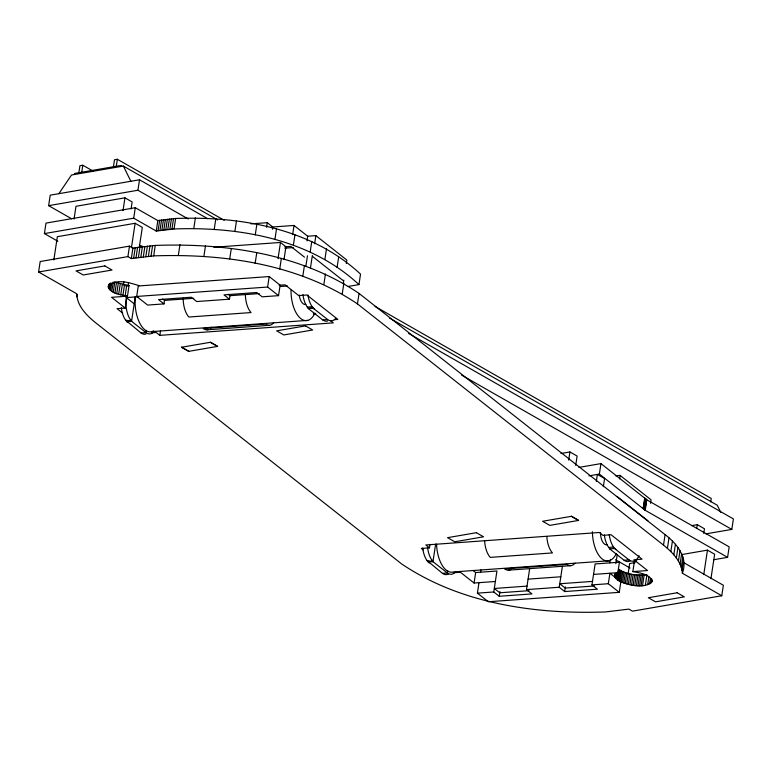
<?xml version="1.0" encoding="UTF-8"?>
<svg xmlns="http://www.w3.org/2000/svg" width="772" height="772" viewBox="0 0 772 772"><rect width="100%" height="100%" fill="white"/><g stroke="black" fill="none" stroke-linecap="round" stroke-linejoin="round"><path stroke-width="1.16" d="M616.953 572.959L616.075 578.778C613.566 576.838 615.072 573.307 617.861 572.67L619.443 562.19L595.125 563.946L591.96 584.896L597.432 589.2L564.699 591.564L559.227 587.251L526.494 589.605L529.669 568.655M721.781 595.752L632.48 611.154L628.91 609.108L605.441 611.955C535.44 614.435 460.797 603.801 401.652 563.946L95.612 322.744C86.647 315.487 77.161 306.05 76.727 293.775L38.6 271.995L40.183 261.525L129.484 246.123L132.919 248.092L155.259 245.419C225.27 242.939 299.903 253.563 359.048 293.418L665.088 534.62C676.735 543.43 688.383 557.664 682.38 573.249L721.781 595.752L723.364 585.273L683.963 562.778M57.852 241.26L44.409 233.588L45.992 223.108L135.293 207.716L157.835 220.589L175.64 218.486C240.594 216.073 311.357 228.338 360.534 274.118L358.951 284.598L348.326 286.431M71.68 218.814L48.636 205.651L50.219 195.171L139.51 179.78L207.6 218.659M53.837 259.971L57.36 236.695L135.129 223.282L142.318 227.393L139.317 247.175M74.382 174.511L74.546 173.468L120.635 165.517L122.15 166.385M78.86 172.716L79.921 165.739L82.797 165.237L93.277 171.22M74.044 219.084L75.984 206.278L124.948 197.835L132.137 201.936L131.076 208.922M81.745 172.224L82.797 165.237M76.968 296.805L77.316 294.47M113.426 166.762L114.488 159.775L117.363 159.283L224.208 220.29M116.311 166.26L117.363 159.283M120.471 166.569L120.635 165.517M114.922 292.926L116.504 282.446L129.04 285.688L127.457 296.168C121.088 294.682 107.144 293.649 108.572 284.366M108.273 287.29L108.62 284.964M108.456 287.908L108.987 284.414M108.784 288.535L109.489 283.874M109.248 289.162L110.126 283.343M109.846 289.799L110.907 282.813M110.589 290.436L111.641 283.449M123.018 210.64L124.948 197.835M111.834 291.305L113.243 281.992M113.281 292.144L114.864 281.664M116.726 293.649L118.309 283.17M118.666 294.306L120.258 283.835M120.741 294.894L122.323 284.424M123.327 285.138L123.858 281.645M682.38 573.249C681.483 561.321 672.296 552.212 663.505 545.1L357.465 303.898C298.32 264.043 223.677 253.409 153.676 255.889L131.337 258.562L127.901 256.603L129.484 246.123M358.951 284.598C309.775 238.818 239.011 226.553 174.057 228.966L156.253 231.06L133.71 218.186L135.293 207.716M188.204 218.968L137.927 190.25L139.51 179.78M122.902 295.406L124.495 284.936M131.433 247.725L135.129 223.282M125.151 295.83L126.733 285.36M131.337 258.562L132.919 248.092M128.065 285.949L128.586 282.455M122.671 313.104L117.045 308.665L125.228 308.076L126.811 297.596L124.987 296.168M133.653 258.186L135.235 247.706M136.007 257.829L137.59 247.349M138.4 257.481L139.983 247.011M140.832 257.163L142.415 246.683M135.274 296.844L131.568 321.287L145.976 332.635A19.358 9.631 85.9 0 0 154.188 331.352M162.699 298.967L164.513 300.404L163.992 303.898L147.626 305.075L136.692 296.458L138.275 285.987L269.206 276.559L280.13 285.177L278.547 295.647L262.181 296.834L256.719 292.52L223.986 294.875L229.448 299.189L229.979 295.695L228.155 294.257M143.312 256.864L144.895 246.384M145.831 256.584L147.413 246.104M148.398 256.323L149.98 245.853M151.013 256.101L152.595 245.621M156.253 231.06L157.835 220.589M153.676 255.889L155.259 245.419M158.096 230.76L159.679 220.29M159.968 230.481L161.551 220.001M146.333 330.31L145.976 332.635L141.064 332.993L125.585 320.139A18.837 9.37 85.9 0 1 121.281 307.642M161.879 230.21L163.461 219.74M163.818 229.959L165.401 219.48M165.797 229.728L167.379 219.248M167.804 229.506L169.396 219.036M169.859 229.313L171.442 218.833M171.934 229.13L173.526 218.65M174.057 228.966L175.64 218.486M330.59 320.718L333.321 322.87L159.843 335.357L160.547 330.696M178.38 255.117L179.963 244.647M193.82 228.348L195.403 217.878M203.914 256.198L205.506 245.718M214.249 229.207L215.832 218.727M229.699 258.977L231.291 248.497M234.881 231.436L236.464 220.956M255.252 234.91L256.835 224.44M255.165 263.329L256.748 252.849M266.581 227.335L267.286 222.683L250.919 223.861M272.391 229.313L272.748 226.987L267.286 222.683M278.547 295.647L267.623 287.039L269.206 276.559M274.9 239.542L276.482 229.062M278.017 258.755L280.477 242.456L213.815 247.252M279.725 269.11L281.317 258.63M284.009 259.566L285.939 246.76L280.477 242.456M292.617 234.765L294.026 225.453L271.676 227.065M293.37 245.206L294.952 234.736M306.976 240.883L307.681 236.222L294.026 225.453M302.817 276.193L304.4 265.722M305.866 266.243L307.459 255.764M310.199 251.807L311.782 241.327M310.431 268.222L312.361 255.416M314.638 243.788L315.864 235.634L307.681 236.222M327.608 321.017A19.358 9.631 85.9 0 1 322.725 319.917L308.327 308.568L306.233 305.442A18.837 9.37 85.9 0 1 302.942 294.566M324.925 259.228L326.508 248.758M323.854 284.443L325.437 273.973M337.094 267.363L338.676 256.893M343.26 283.671L343.791 280.178M346.31 263.532L346.84 260.048L315.864 235.634M342.257 293.727L343.849 283.247M357.465 303.898L359.048 293.418M423.133 549.915L421.261 548.438L429.444 547.84L429.975 544.356M455.586 571.714A19.358 9.631 85.9 0 1 447.374 572.998L432.967 561.649L435.62 544.192M447.731 570.672L447.374 572.998L442.472 573.355L426.984 560.511A18.837 9.37 85.9 0 1 422.68 548.004M495.354 581.49L474.076 583.024L475.658 572.544L472.927 570.392M619.26 592.336L608.326 583.719L609.909 573.239L620.842 581.856L619.26 592.336L488.329 601.755L477.405 593.147L478.987 582.667M480.57 572.187L480.917 569.861M526.494 589.605L531.966 593.919L499.233 596.274L493.771 591.97L496.936 571.01L475.658 572.544M499.233 596.274L499.938 591.613M568.703 460.102L569.939 451.948L560.974 453.492M575.709 465.371L577.118 456.059L569.939 451.948M559.227 587.251L562.402 566.301M564.699 591.564L565.403 586.903M596.341 481.41L597.393 474.423L604.582 478.524L603.347 486.678M600.954 463.605L646.782 499.812L729.173 546.865L727.591 557.345L645.199 510.292L599.361 474.076L600.954 463.605L578.894 467.407M619.559 478.901L620.09 475.407L615.409 475.745M630.184 560.877A19.358 9.631 85.9 0 1 624.133 560.279L609.735 548.931L607.632 545.804A18.837 9.37 85.9 0 1 604.341 534.928M609.861 562.884L610.391 559.391M615.853 563.695L617.262 554.383M614.724 576.182L615.081 573.857M614.908 577.022L615.429 573.528M615.352 577.89L616.056 573.239M617.928 580.293L619.511 569.823L618.652 569.196L617.06 579.676L618.903 580.911L620.485 570.431L619.511 569.823M620.485 570.431L621.576 571.019L619.984 581.49C629.286 585.137 644.909 589.663 652.157 581.104C649.387 573.808 639.583 572.959 632.847 571.589L634.439 561.119L636.697 560.954M621.171 582.059L622.753 571.579L621.576 571.019M622.444 582.59L624.027 572.12L622.753 571.579M623.795 583.101L625.388 572.621L624.027 572.12M625.233 583.574L626.816 573.094L625.388 572.621M628.099 574.011L629.682 563.541L635.231 562.585M626.739 584.008L628.321 573.528L626.816 573.094M628.302 584.404L629.884 573.924L628.321 573.528M629.904 584.751L631.486 574.281L629.884 573.924M631.525 585.051L633.108 574.58L631.486 574.281M643.134 508.574L644.716 498.094M643.365 508.767L644.958 498.287M643.607 508.951L645.189 498.48M643.838 509.144L645.421 498.673M644.07 509.337L645.653 498.857M644.302 509.53L645.884 499.05M633.146 585.301L634.729 574.822L646.917 574.87L645.334 585.34M644.524 509.713L646.106 499.243M644.755 509.906L646.338 499.436M644.977 510.099L646.56 499.619M645.199 510.292L646.782 499.812M634.777 585.494L636.36 575.024M636.389 585.639L637.971 575.169M637.981 585.736L639.563 575.256M650.526 503.305L651.057 499.812L620.09 475.407M639.544 585.765L641.127 575.294M641.069 585.745L642.651 575.275M642.536 585.668L644.128 575.198M647.679 584.809L648.914 576.665M649.551 584.095L650.439 578.276M650.941 583.227L651.645 578.566M651.819 582.213L652.166 579.888M663.505 545.1L665.088 534.62M667.413 548.352L668.996 537.872M670.849 551.584L672.431 541.104M673.831 554.798L675.413 544.318M676.349 557.973L677.941 547.502M678.434 561.119L680.016 550.648M680.064 564.226L681.657 553.756M681.271 567.285L682.853 556.815M682.033 570.296L683.625 559.825M696.759 528.164L697.28 524.68L691.683 525.645M703.765 533.433L704.469 528.781L697.28 524.68M710.722 501.925L711.253 498.432L375.028 306.426M703.765 574.571L707.461 550.127L681.396 554.624M710.944 578.672L714.65 554.228L707.461 550.127M705.965 533.857L731.817 529.409L733.4 518.929L408.697 333.504M108.225 286.692C114.835 277.775 130.188 282.909 139.114 285.65M58.865 193.685L71.506 175.012L123.356 166.067L217.617 219.904M48.636 205.651L137.927 190.25M44.409 233.588L133.71 218.186M38.6 271.995L127.901 256.603M181.613 347.246L210.418 342.276L217.598 346.377L188.793 351.347L181.613 347.246L188.793 351.347M588.92 475.88L599.361 474.076M571.425 516.314L542.61 521.274L549.799 525.385L578.604 520.415L571.425 516.304L578.604 520.415M713.492 559.768L727.591 557.345M307.275 307.102L312.158 306.716L314.436 309.157M608.674 547.464L613.557 547.078L615.834 549.519M139.192 246.963L142.762 246.712M284.945 246.837L290.851 246.413L304.515 257.173M284.82 248.188L293.235 247.58M125.633 285.939L129.04 285.688M127.457 296.168L111.564 297.307L125.228 308.076M279.136 285.244L285.042 284.82L298.706 295.589L306.889 295L337.856 319.405L334.353 319.656M136.692 296.458L267.623 287.039M126.656 321.635L131.568 321.287L130.497 319.791A18.837 9.37 85.9 0 1 126.299 297.587L138.236 296.728M280.381 286.499L287.541 285.987M164.513 300.404L193.743 298.301M229.979 295.695L259.209 293.592M229.448 299.189L196.715 301.543L191.253 297.23L158.521 299.594L163.992 303.898M131.568 321.287L125.585 320.139L126.695 321.509L131.597 321.152L130.497 319.791M308.356 308.424L313.258 308.076M308.327 308.568L313.239 308.211L327.637 319.56A19.358 9.631 85.9 0 0 335.849 318.276M313.364 313.943L315.758 313.77M151.91 331.603L307.796 320.38M322.725 319.917L327.637 319.56M151.515 332.819L156.195 332.481L159.843 335.357M206.925 329.808L269.119 325.33M432.967 561.649L426.984 560.511L428.093 561.871L432.967 561.649L431.895 560.154A18.837 9.37 85.9 0 1 427.591 547.657M609.735 548.931L614.666 548.438M609.195 560.752L453.309 571.965A27.02 13.442 85.9 0 1 436.556 544.125M624.133 560.279L629.035 559.922A19.358 9.631 85.9 0 0 639.042 555.676M453.396 572.756L460.411 572.255L474.076 583.024M635.057 559.681L642.072 559.179L611.106 534.764L602.922 535.353L599.284 532.487L425.797 544.974L429.444 547.84M508.333 570.17L570.518 565.693M528.087 579.135L560.819 576.781M593.543 574.416L617.861 572.67M632.847 571.589L647.554 570.537L633.889 559.768M527.025 586.112L494.292 588.476L499.764 592.78L528.984 590.677M592.491 581.403L559.758 583.757L565.22 588.071L594.45 585.967M477.405 593.147L493.771 591.97M591.96 584.896L608.326 583.719M633.108 574.58L634.729 574.822M139.414 245.322L142.299 246.2M389.397 317.996L717.236 505.216L720.749 512.309M461.579 375.086L731.817 529.409M615.593 559.768L630.039 568.018M210.418 342.276L217.598 346.377M312.699 256.584L343.665 280.998M616.915 496.357L647.882 520.762M614.637 548.574L629.035 559.922M126.299 297.587L134.212 303.83M428.093 561.871L429.261 562.942M126.695 321.509L127.862 322.58M431.895 560.154L432.995 561.514M123.356 166.067L130.873 181.266M613.557 547.078A18.837 9.37 85.9 0 1 609.253 534.571M448.522 573.953A19.358 9.631 85.9 0 1 442.472 573.355M546.846 536.588A18.837 9.37 85.9 0 0 551.372 551.555L552.472 552.916L490.278 557.384L489.178 556.033A18.837 9.37 85.9 0 1 484.652 541.066M575.063 563.116A19.358 9.631 85.9 0 1 566.851 564.4L504.656 568.877A19.358 9.631 85.9 0 0 510.717 569.475M512.869 567.594A19.358 9.631 85.9 0 1 511.826 568.674M616.307 553.534A27.02 13.442 85.9 0 1 601.446 558.339A27.02 13.442 85.9 0 1 592.413 531.725M607.265 544.781A10.885 5.414 85.9 0 1 600.5 532.622M312.158 306.716A18.837 9.37 85.9 0 1 307.96 295.029M145.947 334.093A19.358 9.631 85.9 0 1 141.064 332.993M245.39 294.576A18.837 9.37 85.9 0 0 249.964 311.193L251.074 312.554L188.879 317.022L187.779 315.671A18.837 9.37 85.9 0 1 183.205 298.233M273.664 322.754A19.358 9.631 85.9 0 1 265.452 324.037L203.258 328.515A19.358 9.631 85.9 0 0 208.141 329.615M211.47 327.232A19.358 9.631 85.9 0 1 210.428 328.312M314.908 313.171A27.02 13.442 85.9 0 1 299.777 317.717A27.02 13.442 85.9 0 1 291.005 290.204M153.599 330.908A27.02 13.442 85.9 0 1 139.973 323.574A27.02 13.442 85.9 0 1 135.38 296.824M305.857 304.419A10.885 5.414 85.9 0 1 299.256 295.097M104.838 265.915L76.032 270.885L83.212 274.986L112.017 270.026L104.838 265.915M305.48 325.88L276.665 330.85L283.855 334.952L312.66 329.982L305.48 325.89M476.363 532.699L447.557 537.669L454.737 541.77L483.542 536.801L476.363 532.699M677.169 592.761L648.364 597.731L655.544 601.832L684.349 596.862L677.169 592.761"/></g></svg>
